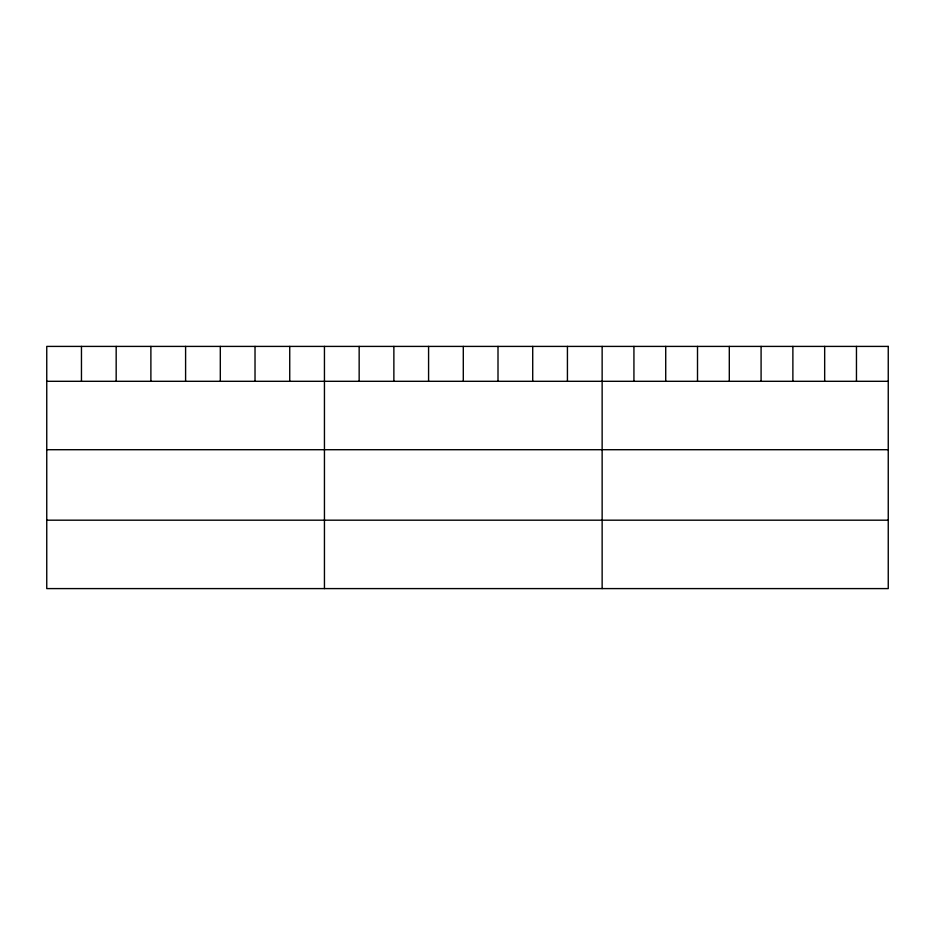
<?xml version="1.0" encoding="UTF-8"?>
<svg xmlns="http://www.w3.org/2000/svg" width="935" height="935" viewBox="0 0 935 935"><rect width="100%" height="100%" fill="white"/><g stroke="black" fill="none" stroke-linecap="round" stroke-linejoin="round"><path stroke-width="1.4" d="M46.75 381.305L888.25 381.305M46.75 449.712L888.25 449.712M46.75 520.187L888.25 520.187M856.46 346.406L856.46 381.305M824.67 346.406L824.67 381.305M792.88 346.406L792.88 381.305M761.09 346.406L761.09 381.305M729.3 346.406L729.3 381.305M697.51 346.406L697.51 381.305M665.72 346.406L665.72 381.305M633.93 346.406L633.93 381.305M602.14 346.406L602.14 588.594M567.428 346.406L567.428 381.305M532.716 346.406L532.716 381.305M498.004 346.406L498.004 381.305M463.292 346.406L463.292 381.305M428.581 346.406L428.581 381.305M393.869 346.406L393.869 381.305M359.157 346.406L359.157 381.305M324.445 346.406L324.445 588.594M289.733 346.406L289.733 381.305M255.021 346.406L255.021 381.305M220.309 346.406L220.309 381.305M185.597 346.406L185.597 381.305M150.886 346.406L150.886 381.305M116.174 346.406L116.174 381.305M81.462 346.406L81.462 381.305M888.25 346.406L46.75 346.406L46.75 588.594L888.25 588.594L888.25 346.406"/></g></svg>
